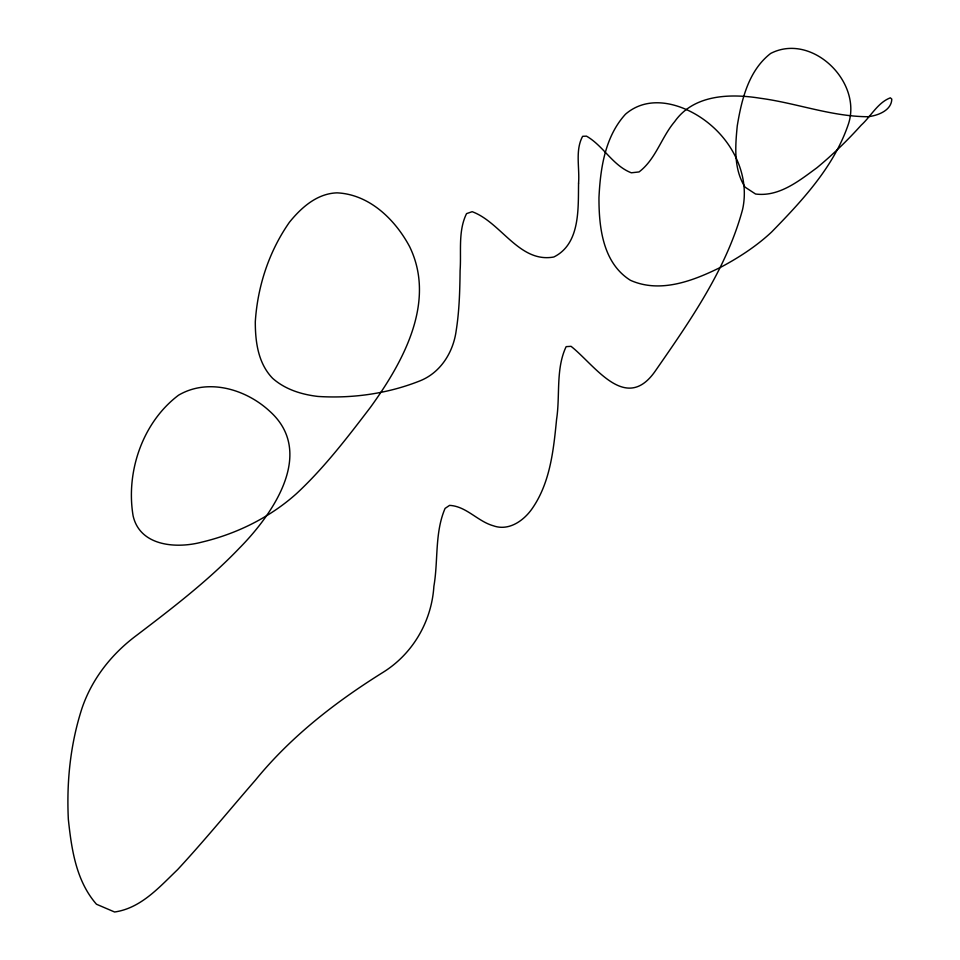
<?xml version="1.0" encoding="UTF-8"?>
<svg xmlns="http://www.w3.org/2000/svg" width="960" height="960" viewBox="0 0 960 960"><rect width="100%" height="100%" fill="white"/><g stroke="black" fill="none" stroke-linecap="round" stroke-linejoin="round"><path stroke-width="1.44" d="M578.568 183.156C578.124 208.344 580.476 243.84 553.812 257.004C519.276 263.316 501.168 222.324 472.176 211.692L466.548 213.624C457.908 231.132 461.448 251.676 460.092 270.552C459.864 290.652 459.324 310.8 456.18 330.684C453.336 351.96 440.916 372.228 420.576 380.616C388.248 393.6 352.668 398.664 317.964 396.444C301.548 394.512 285.216 389.472 272.64 378.336C258.096 363.36 255.276 341.796 255.3 321.804C257.568 286.32 268.992 251.448 289.428 222.252C301.356 207.504 317.076 193.488 337.032 192.852C369.312 194.316 395.04 219.408 409.56 246.528C436.656 302.016 402.9 362.448 370.356 407.448C347.424 437.472 324.3 467.76 296.556 493.572C269.832 517.524 236.7 533.82 201.876 542.112C176.868 548.784 140.076 546.528 133.116 515.88C125.7 471.96 142.524 422.316 178.56 395.184C207.996 377.916 245.592 389.064 269.388 410.94C316.056 452.268 272.964 514.128 239.544 547.98C208.38 580.536 172.584 607.968 136.824 635.196C111.84 653.712 92.04 678.636 81.972 708.324C70.368 744.108 66.504 781.812 68.34 819.3C71.532 849.108 76.008 880.812 96.456 904.224L114.6 912C141.024 908.244 159.372 887.064 177.624 869.604C204.504 840.552 229.56 809.904 255.504 780.036C291.108 736.368 335.712 701.844 383.256 672.204C413.016 653.604 431.676 621.18 433.884 586.296C438.348 560.544 434.58 532.764 445.08 508.404L449.568 505.38C466.212 506.172 477.696 521.4 493.38 525.792C509.04 531.444 524.268 520.38 532.668 507.876C550.32 481.992 553.584 449.688 556.584 419.328C560.256 395.376 555.588 368.964 566.136 346.644L571.056 346.332C595.2 365.448 625.44 413.148 654.864 371.64C689.808 321.264 726.504 269.148 742.62 209.316C749.508 177.744 734.832 145.548 710.856 125.112C688.104 105.528 651.072 92.1 625.488 114.204C605.016 136.62 600.36 168.396 598.968 197.616C598.872 227.352 602.82 263.016 630.432 280.296C660.516 293.736 693.768 280.632 721.296 266.952C739.332 257.292 756.612 246.036 771.6 232.032C802.212 200.64 833.748 166.944 848.196 124.704C863.052 82.092 811.86 32.16 770.628 53.46C748.536 70.572 741.576 99.66 737.256 125.916C735.228 146.472 733.524 168.852 745.044 187.14L755.556 194.016C779.136 197.088 799.14 180.78 816.996 167.712C832.764 154.644 847.512 140.388 861.204 125.16C870.9 116.376 877.752 102.6 890.328 97.836L891.792 99.096C891.528 110.628 877.56 115.692 867.852 116.724C831.252 116.532 796.44 103.056 760.392 98.268C730.512 93.42 693.804 94.308 674.664 121.644C661.344 137.352 655.8 159.264 639.048 171.936L631.32 172.8C612.744 165.624 603.396 145.824 586.5 136.152L582.636 136.308C574.98 150.36 579.78 167.784 578.568 183.156"/></g></svg>
